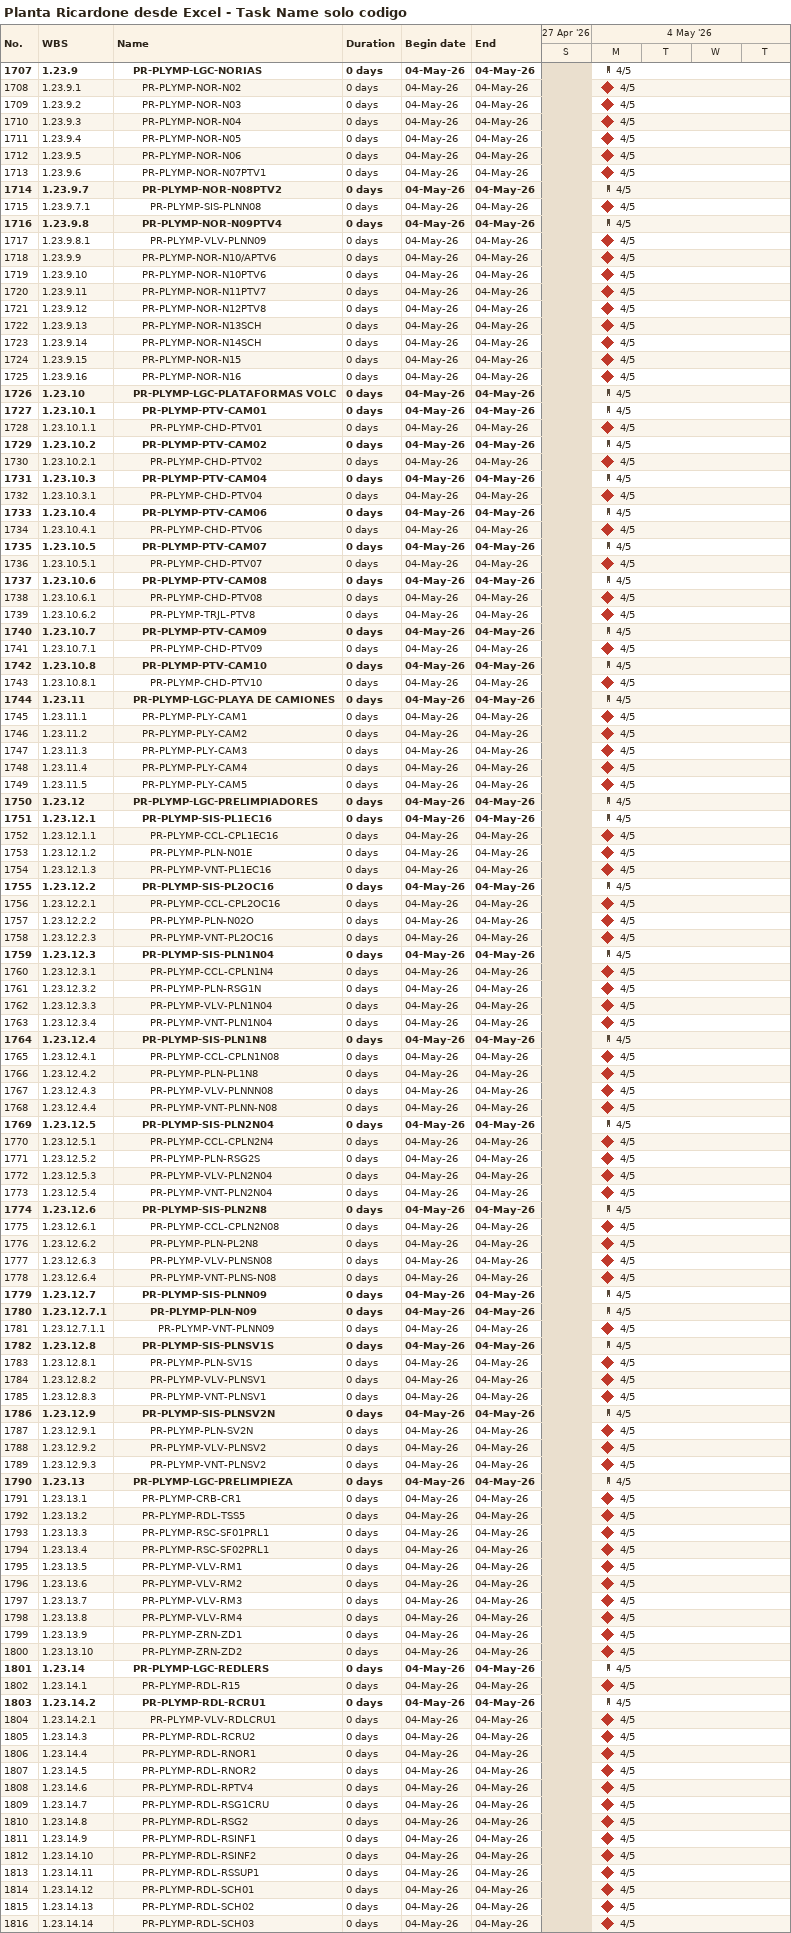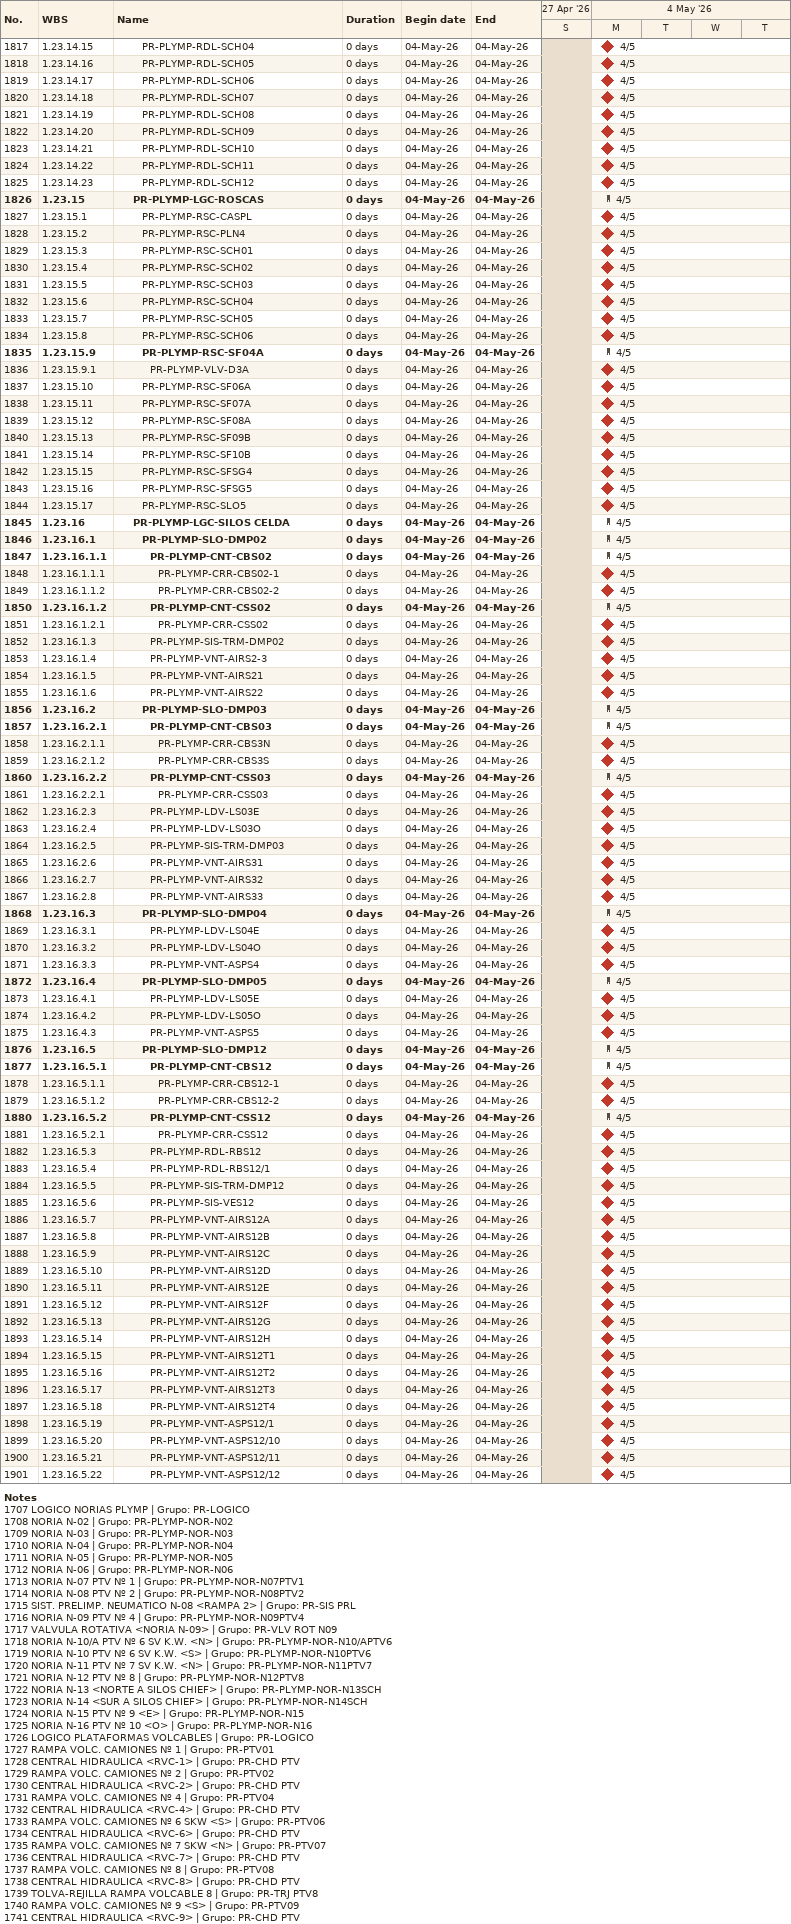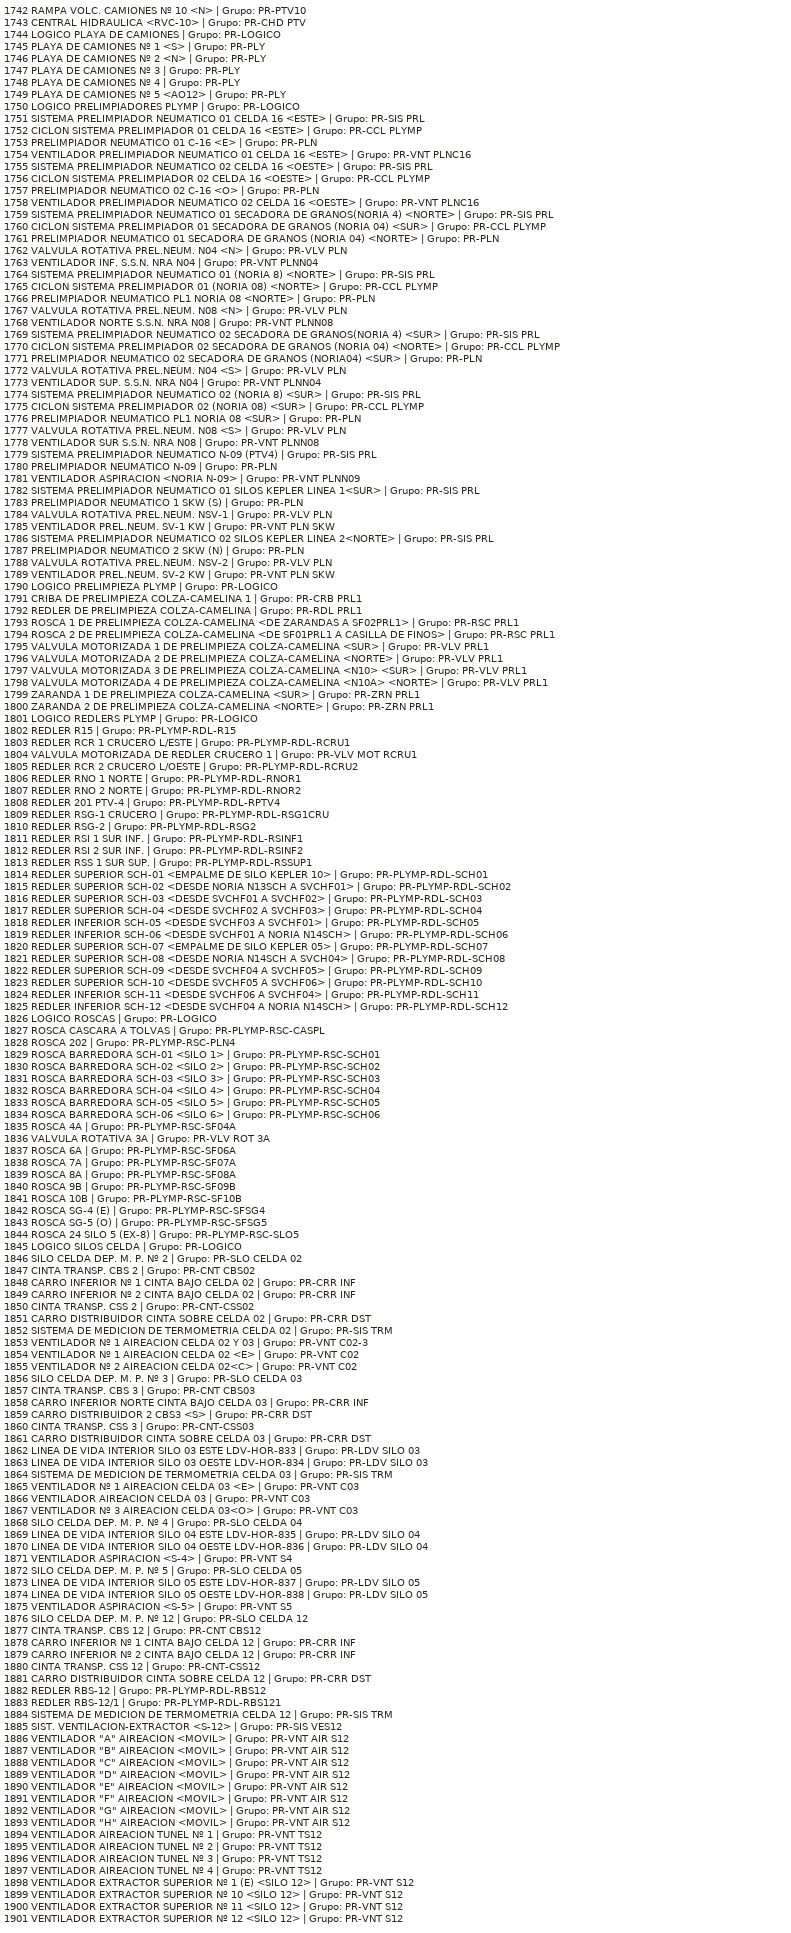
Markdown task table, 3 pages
Planta Ricardone desde Excel - Task Name solo codigo

| ID | WBS | Task | Duration | Start | Finish |
|---|---|---|---|---|---|
| 1707 | 1.23.9 | **PR-PLYMP-LGC-NORIAS** | 0d | 2026-05-04 | 2026-05-04 |
| 1708 | 1.23.9.1 | PR-PLYMP-NOR-N02 | 0d | 2026-05-04 | 2026-05-04 |
| 1709 | 1.23.9.2 | PR-PLYMP-NOR-N03 | 0d | 2026-05-04 | 2026-05-04 |
| 1710 | 1.23.9.3 | PR-PLYMP-NOR-N04 | 0d | 2026-05-04 | 2026-05-04 |
| 1711 | 1.23.9.4 | PR-PLYMP-NOR-N05 | 0d | 2026-05-04 | 2026-05-04 |
| 1712 | 1.23.9.5 | PR-PLYMP-NOR-N06 | 0d | 2026-05-04 | 2026-05-04 |
| 1713 | 1.23.9.6 | PR-PLYMP-NOR-N07PTV1 | 0d | 2026-05-04 | 2026-05-04 |
| 1714 | 1.23.9.7 | **PR-PLYMP-NOR-N08PTV2** | 0d | 2026-05-04 | 2026-05-04 |
| 1715 | 1.23.9.7.1 | PR-PLYMP-SIS-PLNN08 | 0d | 2026-05-04 | 2026-05-04 |
| 1716 | 1.23.9.8 | **PR-PLYMP-NOR-N09PTV4** | 0d | 2026-05-04 | 2026-05-04 |
| 1717 | 1.23.9.8.1 | PR-PLYMP-VLV-PLNN09 | 0d | 2026-05-04 | 2026-05-04 |
| 1718 | 1.23.9.9 | PR-PLYMP-NOR-N10/APTV6 | 0d | 2026-05-04 | 2026-05-04 |
| 1719 | 1.23.9.10 | PR-PLYMP-NOR-N10PTV6 | 0d | 2026-05-04 | 2026-05-04 |
| 1720 | 1.23.9.11 | PR-PLYMP-NOR-N11PTV7 | 0d | 2026-05-04 | 2026-05-04 |
| 1721 | 1.23.9.12 | PR-PLYMP-NOR-N12PTV8 | 0d | 2026-05-04 | 2026-05-04 |
| 1722 | 1.23.9.13 | PR-PLYMP-NOR-N13SCH | 0d | 2026-05-04 | 2026-05-04 |
| 1723 | 1.23.9.14 | PR-PLYMP-NOR-N14SCH | 0d | 2026-05-04 | 2026-05-04 |
| 1724 | 1.23.9.15 | PR-PLYMP-NOR-N15 | 0d | 2026-05-04 | 2026-05-04 |
| 1725 | 1.23.9.16 | PR-PLYMP-NOR-N16 | 0d | 2026-05-04 | 2026-05-04 |
| 1726 | 1.23.10 | **PR-PLYMP-LGC-PLATAFORMAS VOLC** | 0d | 2026-05-04 | 2026-05-04 |
| 1727 | 1.23.10.1 | **PR-PLYMP-PTV-CAM01** | 0d | 2026-05-04 | 2026-05-04 |
| 1728 | 1.23.10.1.1 | PR-PLYMP-CHD-PTV01 | 0d | 2026-05-04 | 2026-05-04 |
| 1729 | 1.23.10.2 | **PR-PLYMP-PTV-CAM02** | 0d | 2026-05-04 | 2026-05-04 |
| 1730 | 1.23.10.2.1 | PR-PLYMP-CHD-PTV02 | 0d | 2026-05-04 | 2026-05-04 |
| 1731 | 1.23.10.3 | **PR-PLYMP-PTV-CAM04** | 0d | 2026-05-04 | 2026-05-04 |
| 1732 | 1.23.10.3.1 | PR-PLYMP-CHD-PTV04 | 0d | 2026-05-04 | 2026-05-04 |
| 1733 | 1.23.10.4 | **PR-PLYMP-PTV-CAM06** | 0d | 2026-05-04 | 2026-05-04 |
| 1734 | 1.23.10.4.1 | PR-PLYMP-CHD-PTV06 | 0d | 2026-05-04 | 2026-05-04 |
| 1735 | 1.23.10.5 | **PR-PLYMP-PTV-CAM07** | 0d | 2026-05-04 | 2026-05-04 |
| 1736 | 1.23.10.5.1 | PR-PLYMP-CHD-PTV07 | 0d | 2026-05-04 | 2026-05-04 |
| 1737 | 1.23.10.6 | **PR-PLYMP-PTV-CAM08** | 0d | 2026-05-04 | 2026-05-04 |
| 1738 | 1.23.10.6.1 | PR-PLYMP-CHD-PTV08 | 0d | 2026-05-04 | 2026-05-04 |
| 1739 | 1.23.10.6.2 | PR-PLYMP-TRJL-PTV8 | 0d | 2026-05-04 | 2026-05-04 |
| 1740 | 1.23.10.7 | **PR-PLYMP-PTV-CAM09** | 0d | 2026-05-04 | 2026-05-04 |
| 1741 | 1.23.10.7.1 | PR-PLYMP-CHD-PTV09 | 0d | 2026-05-04 | 2026-05-04 |
| 1742 | 1.23.10.8 | **PR-PLYMP-PTV-CAM10** | 0d | 2026-05-04 | 2026-05-04 |
| 1743 | 1.23.10.8.1 | PR-PLYMP-CHD-PTV10 | 0d | 2026-05-04 | 2026-05-04 |
| 1744 | 1.23.11 | **PR-PLYMP-LGC-PLAYA DE CAMIONES** | 0d | 2026-05-04 | 2026-05-04 |
| 1745 | 1.23.11.1 | PR-PLYMP-PLY-CAM1 | 0d | 2026-05-04 | 2026-05-04 |
| 1746 | 1.23.11.2 | PR-PLYMP-PLY-CAM2 | 0d | 2026-05-04 | 2026-05-04 |
| 1747 | 1.23.11.3 | PR-PLYMP-PLY-CAM3 | 0d | 2026-05-04 | 2026-05-04 |
| 1748 | 1.23.11.4 | PR-PLYMP-PLY-CAM4 | 0d | 2026-05-04 | 2026-05-04 |
| 1749 | 1.23.11.5 | PR-PLYMP-PLY-CAM5 | 0d | 2026-05-04 | 2026-05-04 |
| 1750 | 1.23.12 | **PR-PLYMP-LGC-PRELIMPIADORES** | 0d | 2026-05-04 | 2026-05-04 |
| 1751 | 1.23.12.1 | **PR-PLYMP-SIS-PL1EC16** | 0d | 2026-05-04 | 2026-05-04 |
| 1752 | 1.23.12.1.1 | PR-PLYMP-CCL-CPL1EC16 | 0d | 2026-05-04 | 2026-05-04 |
| 1753 | 1.23.12.1.2 | PR-PLYMP-PLN-N01E | 0d | 2026-05-04 | 2026-05-04 |
| 1754 | 1.23.12.1.3 | PR-PLYMP-VNT-PL1EC16 | 0d | 2026-05-04 | 2026-05-04 |
| 1755 | 1.23.12.2 | **PR-PLYMP-SIS-PL2OC16** | 0d | 2026-05-04 | 2026-05-04 |
| 1756 | 1.23.12.2.1 | PR-PLYMP-CCL-CPL2OC16 | 0d | 2026-05-04 | 2026-05-04 |
| 1757 | 1.23.12.2.2 | PR-PLYMP-PLN-N02O | 0d | 2026-05-04 | 2026-05-04 |
| 1758 | 1.23.12.2.3 | PR-PLYMP-VNT-PL2OC16 | 0d | 2026-05-04 | 2026-05-04 |
| 1759 | 1.23.12.3 | **PR-PLYMP-SIS-PLN1N04** | 0d | 2026-05-04 | 2026-05-04 |
| 1760 | 1.23.12.3.1 | PR-PLYMP-CCL-CPLN1N4 | 0d | 2026-05-04 | 2026-05-04 |
| 1761 | 1.23.12.3.2 | PR-PLYMP-PLN-RSG1N | 0d | 2026-05-04 | 2026-05-04 |
| 1762 | 1.23.12.3.3 | PR-PLYMP-VLV-PLN1N04 | 0d | 2026-05-04 | 2026-05-04 |
| 1763 | 1.23.12.3.4 | PR-PLYMP-VNT-PLN1N04 | 0d | 2026-05-04 | 2026-05-04 |
| 1764 | 1.23.12.4 | **PR-PLYMP-SIS-PLN1N8** | 0d | 2026-05-04 | 2026-05-04 |
| 1765 | 1.23.12.4.1 | PR-PLYMP-CCL-CPLN1N08 | 0d | 2026-05-04 | 2026-05-04 |
| 1766 | 1.23.12.4.2 | PR-PLYMP-PLN-PL1N8 | 0d | 2026-05-04 | 2026-05-04 |
| 1767 | 1.23.12.4.3 | PR-PLYMP-VLV-PLNNN08 | 0d | 2026-05-04 | 2026-05-04 |
| 1768 | 1.23.12.4.4 | PR-PLYMP-VNT-PLNN-N08 | 0d | 2026-05-04 | 2026-05-04 |
| 1769 | 1.23.12.5 | **PR-PLYMP-SIS-PLN2N04** | 0d | 2026-05-04 | 2026-05-04 |
| 1770 | 1.23.12.5.1 | PR-PLYMP-CCL-CPLN2N4 | 0d | 2026-05-04 | 2026-05-04 |
| 1771 | 1.23.12.5.2 | PR-PLYMP-PLN-RSG2S | 0d | 2026-05-04 | 2026-05-04 |
| 1772 | 1.23.12.5.3 | PR-PLYMP-VLV-PLN2N04 | 0d | 2026-05-04 | 2026-05-04 |
| 1773 | 1.23.12.5.4 | PR-PLYMP-VNT-PLN2N04 | 0d | 2026-05-04 | 2026-05-04 |
| 1774 | 1.23.12.6 | **PR-PLYMP-SIS-PLN2N8** | 0d | 2026-05-04 | 2026-05-04 |
| 1775 | 1.23.12.6.1 | PR-PLYMP-CCL-CPLN2N08 | 0d | 2026-05-04 | 2026-05-04 |
| 1776 | 1.23.12.6.2 | PR-PLYMP-PLN-PL2N8 | 0d | 2026-05-04 | 2026-05-04 |
| 1777 | 1.23.12.6.3 | PR-PLYMP-VLV-PLNSN08 | 0d | 2026-05-04 | 2026-05-04 |
| 1778 | 1.23.12.6.4 | PR-PLYMP-VNT-PLNS-N08 | 0d | 2026-05-04 | 2026-05-04 |
| 1779 | 1.23.12.7 | **PR-PLYMP-SIS-PLNN09** | 0d | 2026-05-04 | 2026-05-04 |
| 1780 | 1.23.12.7.1 | **PR-PLYMP-PLN-N09** | 0d | 2026-05-04 | 2026-05-04 |
| 1781 | 1.23.12.7.1.1 | PR-PLYMP-VNT-PLNN09 | 0d | 2026-05-04 | 2026-05-04 |
| 1782 | 1.23.12.8 | **PR-PLYMP-SIS-PLNSV1S** | 0d | 2026-05-04 | 2026-05-04 |
| 1783 | 1.23.12.8.1 | PR-PLYMP-PLN-SV1S | 0d | 2026-05-04 | 2026-05-04 |
| 1784 | 1.23.12.8.2 | PR-PLYMP-VLV-PLNSV1 | 0d | 2026-05-04 | 2026-05-04 |
| 1785 | 1.23.12.8.3 | PR-PLYMP-VNT-PLNSV1 | 0d | 2026-05-04 | 2026-05-04 |
| 1786 | 1.23.12.9 | **PR-PLYMP-SIS-PLNSV2N** | 0d | 2026-05-04 | 2026-05-04 |
| 1787 | 1.23.12.9.1 | PR-PLYMP-PLN-SV2N | 0d | 2026-05-04 | 2026-05-04 |
| 1788 | 1.23.12.9.2 | PR-PLYMP-VLV-PLNSV2 | 0d | 2026-05-04 | 2026-05-04 |
| 1789 | 1.23.12.9.3 | PR-PLYMP-VNT-PLNSV2 | 0d | 2026-05-04 | 2026-05-04 |
| 1790 | 1.23.13 | **PR-PLYMP-LGC-PRELIMPIEZA** | 0d | 2026-05-04 | 2026-05-04 |
| 1791 | 1.23.13.1 | PR-PLYMP-CRB-CR1 | 0d | 2026-05-04 | 2026-05-04 |
| 1792 | 1.23.13.2 | PR-PLYMP-RDL-TSS5 | 0d | 2026-05-04 | 2026-05-04 |
| 1793 | 1.23.13.3 | PR-PLYMP-RSC-SF01PRL1 | 0d | 2026-05-04 | 2026-05-04 |
| 1794 | 1.23.13.4 | PR-PLYMP-RSC-SF02PRL1 | 0d | 2026-05-04 | 2026-05-04 |
| 1795 | 1.23.13.5 | PR-PLYMP-VLV-RM1 | 0d | 2026-05-04 | 2026-05-04 |
| 1796 | 1.23.13.6 | PR-PLYMP-VLV-RM2 | 0d | 2026-05-04 | 2026-05-04 |
| 1797 | 1.23.13.7 | PR-PLYMP-VLV-RM3 | 0d | 2026-05-04 | 2026-05-04 |
| 1798 | 1.23.13.8 | PR-PLYMP-VLV-RM4 | 0d | 2026-05-04 | 2026-05-04 |
| 1799 | 1.23.13.9 | PR-PLYMP-ZRN-ZD1 | 0d | 2026-05-04 | 2026-05-04 |
| 1800 | 1.23.13.10 | PR-PLYMP-ZRN-ZD2 | 0d | 2026-05-04 | 2026-05-04 |
| 1801 | 1.23.14 | **PR-PLYMP-LGC-REDLERS** | 0d | 2026-05-04 | 2026-05-04 |
| 1802 | 1.23.14.1 | PR-PLYMP-RDL-R15 | 0d | 2026-05-04 | 2026-05-04 |
| 1803 | 1.23.14.2 | **PR-PLYMP-RDL-RCRU1** | 0d | 2026-05-04 | 2026-05-04 |
| 1804 | 1.23.14.2.1 | PR-PLYMP-VLV-RDLCRU1 | 0d | 2026-05-04 | 2026-05-04 |
| 1805 | 1.23.14.3 | PR-PLYMP-RDL-RCRU2 | 0d | 2026-05-04 | 2026-05-04 |
| 1806 | 1.23.14.4 | PR-PLYMP-RDL-RNOR1 | 0d | 2026-05-04 | 2026-05-04 |
| 1807 | 1.23.14.5 | PR-PLYMP-RDL-RNOR2 | 0d | 2026-05-04 | 2026-05-04 |
| 1808 | 1.23.14.6 | PR-PLYMP-RDL-RPTV4 | 0d | 2026-05-04 | 2026-05-04 |
| 1809 | 1.23.14.7 | PR-PLYMP-RDL-RSG1CRU | 0d | 2026-05-04 | 2026-05-04 |
| 1810 | 1.23.14.8 | PR-PLYMP-RDL-RSG2 | 0d | 2026-05-04 | 2026-05-04 |
| 1811 | 1.23.14.9 | PR-PLYMP-RDL-RSINF1 | 0d | 2026-05-04 | 2026-05-04 |
| 1812 | 1.23.14.10 | PR-PLYMP-RDL-RSINF2 | 0d | 2026-05-04 | 2026-05-04 |
| 1813 | 1.23.14.11 | PR-PLYMP-RDL-RSSUP1 | 0d | 2026-05-04 | 2026-05-04 |
| 1814 | 1.23.14.12 | PR-PLYMP-RDL-SCH01 | 0d | 2026-05-04 | 2026-05-04 |
| 1815 | 1.23.14.13 | PR-PLYMP-RDL-SCH02 | 0d | 2026-05-04 | 2026-05-04 |
| 1816 | 1.23.14.14 | PR-PLYMP-RDL-SCH03 | 0d | 2026-05-04 | 2026-05-04 |
| 1817 | 1.23.14.15 | PR-PLYMP-RDL-SCH04 | 0d | 2026-05-04 | 2026-05-04 |
| 1818 | 1.23.14.16 | PR-PLYMP-RDL-SCH05 | 0d | 2026-05-04 | 2026-05-04 |
| 1819 | 1.23.14.17 | PR-PLYMP-RDL-SCH06 | 0d | 2026-05-04 | 2026-05-04 |
| 1820 | 1.23.14.18 | PR-PLYMP-RDL-SCH07 | 0d | 2026-05-04 | 2026-05-04 |
| 1821 | 1.23.14.19 | PR-PLYMP-RDL-SCH08 | 0d | 2026-05-04 | 2026-05-04 |
| 1822 | 1.23.14.20 | PR-PLYMP-RDL-SCH09 | 0d | 2026-05-04 | 2026-05-04 |
| 1823 | 1.23.14.21 | PR-PLYMP-RDL-SCH10 | 0d | 2026-05-04 | 2026-05-04 |
| 1824 | 1.23.14.22 | PR-PLYMP-RDL-SCH11 | 0d | 2026-05-04 | 2026-05-04 |
| 1825 | 1.23.14.23 | PR-PLYMP-RDL-SCH12 | 0d | 2026-05-04 | 2026-05-04 |
| 1826 | 1.23.15 | **PR-PLYMP-LGC-ROSCAS** | 0d | 2026-05-04 | 2026-05-04 |
| 1827 | 1.23.15.1 | PR-PLYMP-RSC-CASPL | 0d | 2026-05-04 | 2026-05-04 |
| 1828 | 1.23.15.2 | PR-PLYMP-RSC-PLN4 | 0d | 2026-05-04 | 2026-05-04 |
| 1829 | 1.23.15.3 | PR-PLYMP-RSC-SCH01 | 0d | 2026-05-04 | 2026-05-04 |
| 1830 | 1.23.15.4 | PR-PLYMP-RSC-SCH02 | 0d | 2026-05-04 | 2026-05-04 |
| 1831 | 1.23.15.5 | PR-PLYMP-RSC-SCH03 | 0d | 2026-05-04 | 2026-05-04 |
| 1832 | 1.23.15.6 | PR-PLYMP-RSC-SCH04 | 0d | 2026-05-04 | 2026-05-04 |
| 1833 | 1.23.15.7 | PR-PLYMP-RSC-SCH05 | 0d | 2026-05-04 | 2026-05-04 |
| 1834 | 1.23.15.8 | PR-PLYMP-RSC-SCH06 | 0d | 2026-05-04 | 2026-05-04 |
| 1835 | 1.23.15.9 | **PR-PLYMP-RSC-SF04A** | 0d | 2026-05-04 | 2026-05-04 |
| 1836 | 1.23.15.9.1 | PR-PLYMP-VLV-D3A | 0d | 2026-05-04 | 2026-05-04 |
| 1837 | 1.23.15.10 | PR-PLYMP-RSC-SF06A | 0d | 2026-05-04 | 2026-05-04 |
| 1838 | 1.23.15.11 | PR-PLYMP-RSC-SF07A | 0d | 2026-05-04 | 2026-05-04 |
| 1839 | 1.23.15.12 | PR-PLYMP-RSC-SF08A | 0d | 2026-05-04 | 2026-05-04 |
| 1840 | 1.23.15.13 | PR-PLYMP-RSC-SF09B | 0d | 2026-05-04 | 2026-05-04 |
| 1841 | 1.23.15.14 | PR-PLYMP-RSC-SF10B | 0d | 2026-05-04 | 2026-05-04 |
| 1842 | 1.23.15.15 | PR-PLYMP-RSC-SFSG4 | 0d | 2026-05-04 | 2026-05-04 |
| 1843 | 1.23.15.16 | PR-PLYMP-RSC-SFSG5 | 0d | 2026-05-04 | 2026-05-04 |
| 1844 | 1.23.15.17 | PR-PLYMP-RSC-SLO5 | 0d | 2026-05-04 | 2026-05-04 |
| 1845 | 1.23.16 | **PR-PLYMP-LGC-SILOS CELDA** | 0d | 2026-05-04 | 2026-05-04 |
| 1846 | 1.23.16.1 | **PR-PLYMP-SLO-DMP02** | 0d | 2026-05-04 | 2026-05-04 |
| 1847 | 1.23.16.1.1 | **PR-PLYMP-CNT-CBS02** | 0d | 2026-05-04 | 2026-05-04 |
| 1848 | 1.23.16.1.1.1 | PR-PLYMP-CRR-CBS02-1 | 0d | 2026-05-04 | 2026-05-04 |
| 1849 | 1.23.16.1.1.2 | PR-PLYMP-CRR-CBS02-2 | 0d | 2026-05-04 | 2026-05-04 |
| 1850 | 1.23.16.1.2 | **PR-PLYMP-CNT-CSS02** | 0d | 2026-05-04 | 2026-05-04 |
| 1851 | 1.23.16.1.2.1 | PR-PLYMP-CRR-CSS02 | 0d | 2026-05-04 | 2026-05-04 |
| 1852 | 1.23.16.1.3 | PR-PLYMP-SIS-TRM-DMP02 | 0d | 2026-05-04 | 2026-05-04 |
| 1853 | 1.23.16.1.4 | PR-PLYMP-VNT-AIRS2-3 | 0d | 2026-05-04 | 2026-05-04 |
| 1854 | 1.23.16.1.5 | PR-PLYMP-VNT-AIRS21 | 0d | 2026-05-04 | 2026-05-04 |
| 1855 | 1.23.16.1.6 | PR-PLYMP-VNT-AIRS22 | 0d | 2026-05-04 | 2026-05-04 |
| 1856 | 1.23.16.2 | **PR-PLYMP-SLO-DMP03** | 0d | 2026-05-04 | 2026-05-04 |
| 1857 | 1.23.16.2.1 | **PR-PLYMP-CNT-CBS03** | 0d | 2026-05-04 | 2026-05-04 |
| 1858 | 1.23.16.2.1.1 | PR-PLYMP-CRR-CBS3N | 0d | 2026-05-04 | 2026-05-04 |
| 1859 | 1.23.16.2.1.2 | PR-PLYMP-CRR-CBS3S | 0d | 2026-05-04 | 2026-05-04 |
| 1860 | 1.23.16.2.2 | **PR-PLYMP-CNT-CSS03** | 0d | 2026-05-04 | 2026-05-04 |
| 1861 | 1.23.16.2.2.1 | PR-PLYMP-CRR-CSS03 | 0d | 2026-05-04 | 2026-05-04 |
| 1862 | 1.23.16.2.3 | PR-PLYMP-LDV-LS03E | 0d | 2026-05-04 | 2026-05-04 |
| 1863 | 1.23.16.2.4 | PR-PLYMP-LDV-LS03O | 0d | 2026-05-04 | 2026-05-04 |
| 1864 | 1.23.16.2.5 | PR-PLYMP-SIS-TRM-DMP03 | 0d | 2026-05-04 | 2026-05-04 |
| 1865 | 1.23.16.2.6 | PR-PLYMP-VNT-AIRS31 | 0d | 2026-05-04 | 2026-05-04 |
| 1866 | 1.23.16.2.7 | PR-PLYMP-VNT-AIRS32 | 0d | 2026-05-04 | 2026-05-04 |
| 1867 | 1.23.16.2.8 | PR-PLYMP-VNT-AIRS33 | 0d | 2026-05-04 | 2026-05-04 |
| 1868 | 1.23.16.3 | **PR-PLYMP-SLO-DMP04** | 0d | 2026-05-04 | 2026-05-04 |
| 1869 | 1.23.16.3.1 | PR-PLYMP-LDV-LS04E | 0d | 2026-05-04 | 2026-05-04 |
| 1870 | 1.23.16.3.2 | PR-PLYMP-LDV-LS04O | 0d | 2026-05-04 | 2026-05-04 |
| 1871 | 1.23.16.3.3 | PR-PLYMP-VNT-ASPS4 | 0d | 2026-05-04 | 2026-05-04 |
| 1872 | 1.23.16.4 | **PR-PLYMP-SLO-DMP05** | 0d | 2026-05-04 | 2026-05-04 |
| 1873 | 1.23.16.4.1 | PR-PLYMP-LDV-LS05E | 0d | 2026-05-04 | 2026-05-04 |
| 1874 | 1.23.16.4.2 | PR-PLYMP-LDV-LS05O | 0d | 2026-05-04 | 2026-05-04 |
| 1875 | 1.23.16.4.3 | PR-PLYMP-VNT-ASPS5 | 0d | 2026-05-04 | 2026-05-04 |
| 1876 | 1.23.16.5 | **PR-PLYMP-SLO-DMP12** | 0d | 2026-05-04 | 2026-05-04 |
| 1877 | 1.23.16.5.1 | **PR-PLYMP-CNT-CBS12** | 0d | 2026-05-04 | 2026-05-04 |
| 1878 | 1.23.16.5.1.1 | PR-PLYMP-CRR-CBS12-1 | 0d | 2026-05-04 | 2026-05-04 |
| 1879 | 1.23.16.5.1.2 | PR-PLYMP-CRR-CBS12-2 | 0d | 2026-05-04 | 2026-05-04 |
| 1880 | 1.23.16.5.2 | **PR-PLYMP-CNT-CSS12** | 0d | 2026-05-04 | 2026-05-04 |
| 1881 | 1.23.16.5.2.1 | PR-PLYMP-CRR-CSS12 | 0d | 2026-05-04 | 2026-05-04 |
| 1882 | 1.23.16.5.3 | PR-PLYMP-RDL-RBS12 | 0d | 2026-05-04 | 2026-05-04 |
| 1883 | 1.23.16.5.4 | PR-PLYMP-RDL-RBS12/1 | 0d | 2026-05-04 | 2026-05-04 |
| 1884 | 1.23.16.5.5 | PR-PLYMP-SIS-TRM-DMP12 | 0d | 2026-05-04 | 2026-05-04 |
| 1885 | 1.23.16.5.6 | PR-PLYMP-SIS-VES12 | 0d | 2026-05-04 | 2026-05-04 |
| 1886 | 1.23.16.5.7 | PR-PLYMP-VNT-AIRS12A | 0d | 2026-05-04 | 2026-05-04 |
| 1887 | 1.23.16.5.8 | PR-PLYMP-VNT-AIRS12B | 0d | 2026-05-04 | 2026-05-04 |
| 1888 | 1.23.16.5.9 | PR-PLYMP-VNT-AIRS12C | 0d | 2026-05-04 | 2026-05-04 |
| 1889 | 1.23.16.5.10 | PR-PLYMP-VNT-AIRS12D | 0d | 2026-05-04 | 2026-05-04 |
| 1890 | 1.23.16.5.11 | PR-PLYMP-VNT-AIRS12E | 0d | 2026-05-04 | 2026-05-04 |
| 1891 | 1.23.16.5.12 | PR-PLYMP-VNT-AIRS12F | 0d | 2026-05-04 | 2026-05-04 |
| 1892 | 1.23.16.5.13 | PR-PLYMP-VNT-AIRS12G | 0d | 2026-05-04 | 2026-05-04 |
| 1893 | 1.23.16.5.14 | PR-PLYMP-VNT-AIRS12H | 0d | 2026-05-04 | 2026-05-04 |
| 1894 | 1.23.16.5.15 | PR-PLYMP-VNT-AIRS12T1 | 0d | 2026-05-04 | 2026-05-04 |
| 1895 | 1.23.16.5.16 | PR-PLYMP-VNT-AIRS12T2 | 0d | 2026-05-04 | 2026-05-04 |
| 1896 | 1.23.16.5.17 | PR-PLYMP-VNT-AIRS12T3 | 0d | 2026-05-04 | 2026-05-04 |
| 1897 | 1.23.16.5.18 | PR-PLYMP-VNT-AIRS12T4 | 0d | 2026-05-04 | 2026-05-04 |
| 1898 | 1.23.16.5.19 | PR-PLYMP-VNT-ASPS12/1 | 0d | 2026-05-04 | 2026-05-04 |
| 1899 | 1.23.16.5.20 | PR-PLYMP-VNT-ASPS12/10 | 0d | 2026-05-04 | 2026-05-04 |
| 1900 | 1.23.16.5.21 | PR-PLYMP-VNT-ASPS12/11 | 0d | 2026-05-04 | 2026-05-04 |
| 1901 | 1.23.16.5.22 | PR-PLYMP-VNT-ASPS12/12 | 0d | 2026-05-04 | 2026-05-04 |

Notes
- 1707: LOGICO NORIAS PLYMP | Grupo: PR-LOGICO
- 1708: NORIA N-02 | Grupo: PR-PLYMP-NOR-N02
- 1709: NORIA N-03 | Grupo: PR-PLYMP-NOR-N03
- 1710: NORIA N-04 | Grupo: PR-PLYMP-NOR-N04
- 1711: NORIA N-05 | Grupo: PR-PLYMP-NOR-N05
- 1712: NORIA N-06 | Grupo: PR-PLYMP-NOR-N06
- 1713: NORIA N-07 PTV Nº 1 | Grupo: PR-PLYMP-NOR-N07PTV1
- 1714: NORIA N-08 PTV Nº 2 | Grupo: PR-PLYMP-NOR-N08PTV2
- 1715: SIST. PRELIMP. NEUMATICO N-08 <RAMPA 2> | Grupo: PR-SIS PRL
- 1716: NORIA N-09 PTV Nº 4 | Grupo: PR-PLYMP-NOR-N09PTV4
- 1717: VALVULA ROTATIVA <NORIA N-09> | Grupo: PR-VLV ROT N09
- 1718: NORIA N-10/A PTV Nº 6 SV K.W. <N> | Grupo: PR-PLYMP-NOR-N10/APTV6
- 1719: NORIA N-10 PTV Nº 6 SV K.W. <S> | Grupo: PR-PLYMP-NOR-N10PTV6
- 1720: NORIA N-11 PTV Nº 7 SV K.W. <N> | Grupo: PR-PLYMP-NOR-N11PTV7
- 1721: NORIA N-12 PTV Nº 8 | Grupo: PR-PLYMP-NOR-N12PTV8
- 1722: NORIA N-13 <NORTE A SILOS CHIEF> | Grupo: PR-PLYMP-NOR-N13SCH
- 1723: NORIA N-14 <SUR A SILOS CHIEF> | Grupo: PR-PLYMP-NOR-N14SCH
- 1724: NORIA N-15 PTV Nº 9 <E> | Grupo: PR-PLYMP-NOR-N15
- 1725: NORIA N-16 PTV Nº 10 <O> | Grupo: PR-PLYMP-NOR-N16
- 1726: LOGICO PLATAFORMAS VOLCABLES | Grupo: PR-LOGICO
- 1727: RAMPA VOLC. CAMIONES Nº 1 | Grupo: PR-PTV01
- 1728: CENTRAL HIDRAULICA <RVC-1> | Grupo: PR-CHD PTV
- 1729: RAMPA VOLC. CAMIONES Nº 2 | Grupo: PR-PTV02
- 1730: CENTRAL HIDRAULICA <RVC-2> | Grupo: PR-CHD PTV
- 1731: RAMPA VOLC. CAMIONES Nº 4 | Grupo: PR-PTV04
- 1732: CENTRAL HIDRAULICA <RVC-4> | Grupo: PR-CHD PTV
- 1733: RAMPA VOLC. CAMIONES Nº 6 SKW <S> | Grupo: PR-PTV06
- 1734: CENTRAL HIDRAULICA <RVC-6> | Grupo: PR-CHD PTV
- 1735: RAMPA VOLC. CAMIONES Nº 7 SKW <N> | Grupo: PR-PTV07
- 1736: CENTRAL HIDRAULICA <RVC-7> | Grupo: PR-CHD PTV
- 1737: RAMPA VOLC. CAMIONES Nº 8 | Grupo: PR-PTV08
- 1738: CENTRAL HIDRAULICA <RVC-8> | Grupo: PR-CHD PTV
- 1739: TOLVA-REJILLA RAMPA VOLCABLE 8 | Grupo: PR-TRJ PTV8
- 1740: RAMPA VOLC. CAMIONES Nº 9 <S> | Grupo: PR-PTV09
- 1741: CENTRAL HIDRAULICA <RVC-9> | Grupo: PR-CHD PTV
- 1742: RAMPA VOLC. CAMIONES Nº 10 <N> | Grupo: PR-PTV10
- 1743: CENTRAL HIDRAULICA <RVC-10> | Grupo: PR-CHD PTV
- 1744: LOGICO PLAYA DE CAMIONES | Grupo: PR-LOGICO
- 1745: PLAYA DE CAMIONES Nº 1 <S> | Grupo: PR-PLY
- 1746: PLAYA DE CAMIONES Nº 2 <N> | Grupo: PR-PLY
- 1747: PLAYA DE CAMIONES Nº 3 | Grupo: PR-PLY
- 1748: PLAYA DE CAMIONES Nº 4 | Grupo: PR-PLY
- 1749: PLAYA DE CAMIONES Nº 5 <AO12> | Grupo: PR-PLY
- 1750: LOGICO PRELIMPIADORES PLYMP | Grupo: PR-LOGICO
- 1751: SISTEMA PRELIMPIADOR NEUMATICO 01 CELDA 16 <ESTE> | Grupo: PR-SIS PRL
- 1752: CICLON SISTEMA PRELIMPIADOR 01 CELDA 16 <ESTE> | Grupo: PR-CCL PLYMP
- 1753: PRELIMPIADOR NEUMATICO 01 C-16 <E> | Grupo: PR-PLN
- 1754: VENTILADOR PRELIMPIADOR NEUMATICO 01 CELDA 16 <ESTE> | Grupo: PR-VNT PLNC16
- 1755: SISTEMA PRELIMPIADOR NEUMATICO 02 CELDA 16 <OESTE> | Grupo: PR-SIS PRL
- 1756: CICLON SISTEMA PRELIMPIADOR 02 CELDA 16 <OESTE> | Grupo: PR-CCL PLYMP
- 1757: PRELIMPIADOR NEUMATICO 02 C-16 <O> | Grupo: PR-PLN
- 1758: VENTILADOR PRELIMPIADOR NEUMATICO 02 CELDA 16 <OESTE> | Grupo: PR-VNT PLNC16
- 1759: SISTEMA PRELIMPIADOR NEUMATICO 01 SECADORA DE GRANOS(NORIA 4) <NORTE> | Grupo: PR-SIS PRL
- 1760: CICLON SISTEMA PRELIMPIADOR 01 SECADORA DE GRANOS (NORIA 04) <SUR> | Grupo: PR-CCL PLYMP
- 1761: PRELIMPIADOR NEUMATICO 01 SECADORA DE GRANOS (NORIA 04) <NORTE> | Grupo: PR-PLN
- 1762: VALVULA ROTATIVA PREL.NEUM. N04 <N> | Grupo: PR-VLV PLN
- 1763: VENTILADOR INF. S.S.N. NRA N04 | Grupo: PR-VNT PLNN04
- 1764: SISTEMA PRELIMPIADOR NEUMATICO 01 (NORIA 8) <NORTE> | Grupo: PR-SIS PRL
- 1765: CICLON SISTEMA PRELIMPIADOR 01 (NORIA 08) <NORTE> | Grupo: PR-CCL PLYMP
- 1766: PRELIMPIADOR NEUMATICO PL1 NORIA 08 <NORTE> | Grupo: PR-PLN
- 1767: VALVULA ROTATIVA PREL.NEUM. N08 <N> | Grupo: PR-VLV PLN
- 1768: VENTILADOR NORTE S.S.N. NRA N08 | Grupo: PR-VNT PLNN08
- 1769: SISTEMA PRELIMPIADOR NEUMATICO 02 SECADORA DE GRANOS(NORIA 4) <SUR> | Grupo: PR-SIS PRL
- 1770: CICLON SISTEMA PRELIMPIADOR 02 SECADORA DE GRANOS (NORIA 04) <NORTE> | Grupo: PR-CCL PLYMP
- 1771: PRELIMPIADOR NEUMATICO 02 SECADORA DE GRANOS (NORIA04) <SUR> | Grupo: PR-PLN
- 1772: VALVULA ROTATIVA PREL.NEUM. N04 <S> | Grupo: PR-VLV PLN
- 1773: VENTILADOR SUP. S.S.N. NRA N04 | Grupo: PR-VNT PLNN04
- 1774: SISTEMA PRELIMPIADOR NEUMATICO 02 (NORIA 8) <SUR> | Grupo: PR-SIS PRL
- 1775: CICLON SISTEMA PRELIMPIADOR 02 (NORIA 08) <SUR> | Grupo: PR-CCL PLYMP
- 1776: PRELIMPIADOR NEUMATICO PL1 NORIA 08 <SUR> | Grupo: PR-PLN
- 1777: VALVULA ROTATIVA PREL.NEUM. N08 <S> | Grupo: PR-VLV PLN
- 1778: VENTILADOR SUR S.S.N. NRA N08 | Grupo: PR-VNT PLNN08
- 1779: SISTEMA PRELIMPIADOR NEUMATICO N-09 (PTV4) | Grupo: PR-SIS PRL
- 1780: PRELIMPIADOR NEUMATICO N-09 | Grupo: PR-PLN
- 1781: VENTILADOR ASPIRACION <NORIA N-09> | Grupo: PR-VNT PLNN09
- 1782: SISTEMA PRELIMPIADOR NEUMATICO 01 SILOS KEPLER LINEA 1<SUR> | Grupo: PR-SIS PRL
- 1783: PRELIMPIADOR NEUMATICO 1 SKW (S) | Grupo: PR-PLN
- 1784: VALVULA ROTATIVA PREL.NEUM. NSV-1 | Grupo: PR-VLV PLN
- 1785: VENTILADOR PREL.NEUM. SV-1 KW | Grupo: PR-VNT PLN SKW
- 1786: SISTEMA PRELIMPIADOR NEUMATICO 02 SILOS KEPLER LINEA 2<NORTE> | Grupo: PR-SIS PRL
- 1787: PRELIMPIADOR NEUMATICO 2 SKW (N) | Grupo: PR-PLN
- 1788: VALVULA ROTATIVA PREL.NEUM. NSV-2 | Grupo: PR-VLV PLN
- 1789: VENTILADOR PREL.NEUM. SV-2 KW | Grupo: PR-VNT PLN SKW
- 1790: LOGICO PRELIMPIEZA PLYMP | Grupo: PR-LOGICO
- 1791: CRIBA DE PRELIMPIEZA COLZA-CAMELINA 1 | Grupo: PR-CRB PRL1
- 1792: REDLER DE PRELIMPIEZA COLZA-CAMELINA | Grupo: PR-RDL PRL1
- 1793: ROSCA 1 DE PRELIMPIEZA COLZA-CAMELINA <DE ZARANDAS A SF02PRL1> | Grupo: PR-RSC PRL1
- 1794: ROSCA 2 DE PRELIMPIEZA COLZA-CAMELINA <DE SF01PRL1 A CASILLA DE FINOS> | Grupo: PR-RSC PRL1
- 1795: VALVULA MOTORIZADA 1 DE PRELIMPIEZA COLZA-CAMELINA <SUR> | Grupo: PR-VLV PRL1
- 1796: VALVULA MOTORIZADA 2 DE PRELIMPIEZA COLZA-CAMELINA <NORTE> | Grupo: PR-VLV PRL1
- 1797: VALVULA MOTORIZADA 3 DE PRELIMPIEZA COLZA-CAMELINA <N10> <SUR> | Grupo: PR-VLV PRL1
- 1798: VALVULA MOTORIZADA 4 DE PRELIMPIEZA COLZA-CAMELINA <N10A> <NORTE> | Grupo: PR-VLV PRL1
- 1799: ZARANDA 1 DE PRELIMPIEZA COLZA-CAMELINA <SUR> | Grupo: PR-ZRN PRL1
- 1800: ZARANDA 2 DE PRELIMPIEZA COLZA-CAMELINA <NORTE> | Grupo: PR-ZRN PRL1
- 1801: LOGICO REDLERS PLYMP | Grupo: PR-LOGICO
- 1802: REDLER R15 | Grupo: PR-PLYMP-RDL-R15
- 1803: REDLER RCR 1 CRUCERO L/ESTE | Grupo: PR-PLYMP-RDL-RCRU1
- 1804: VALVULA MOTORIZADA DE REDLER CRUCERO 1 | Grupo: PR-VLV MOT RCRU1
- 1805: REDLER RCR 2 CRUCERO L/OESTE | Grupo: PR-PLYMP-RDL-RCRU2
- 1806: REDLER RNO 1 NORTE | Grupo: PR-PLYMP-RDL-RNOR1
- 1807: REDLER RNO 2 NORTE | Grupo: PR-PLYMP-RDL-RNOR2
- 1808: REDLER 201 PTV-4 | Grupo: PR-PLYMP-RDL-RPTV4
- 1809: REDLER RSG-1 CRUCERO | Grupo: PR-PLYMP-RDL-RSG1CRU
- 1810: REDLER RSG-2 | Grupo: PR-PLYMP-RDL-RSG2
- 1811: REDLER RSI 1 SUR INF. | Grupo: PR-PLYMP-RDL-RSINF1
- 1812: REDLER RSI 2 SUR INF. | Grupo: PR-PLYMP-RDL-RSINF2
- 1813: REDLER RSS 1 SUR SUP. | Grupo: PR-PLYMP-RDL-RSSUP1
- 1814: REDLER SUPERIOR SCH-01 <EMPALME DE SILO KEPLER 10> | Grupo: PR-PLYMP-RDL-SCH01
- 1815: REDLER SUPERIOR SCH-02 <DESDE NORIA N13SCH A SVCHF01> | Grupo: PR-PLYMP-RDL-SCH02
- 1816: REDLER SUPERIOR SCH-03 <DESDE SVCHF01 A SVCHF02> | Grupo: PR-PLYMP-RDL-SCH03
- 1817: REDLER SUPERIOR SCH-04 <DESDE SVCHF02 A SVCHF03> | Grupo: PR-PLYMP-RDL-SCH04
- 1818: REDLER INFERIOR SCH-05 <DESDE SVCHF03 A SVCHF01> | Grupo: PR-PLYMP-RDL-SCH05
- 1819: REDLER INFERIOR SCH-06 <DESDE SVCHF01 A NORIA N14SCH> | Grupo: PR-PLYMP-RDL-SCH06
- 1820: REDLER SUPERIOR SCH-07 <EMPALME DE SILO KEPLER 05> | Grupo: PR-PLYMP-RDL-SCH07
- 1821: REDLER SUPERIOR SCH-08 <DESDE NORIA N14SCH A SVCH04> | Grupo: PR-PLYMP-RDL-SCH08
- 1822: REDLER SUPERIOR SCH-09 <DESDE SVCHF04 A SVCHF05> | Grupo: PR-PLYMP-RDL-SCH09
- 1823: REDLER SUPERIOR SCH-10 <DESDE SVCHF05 A SVCHF06> | Grupo: PR-PLYMP-RDL-SCH10
- 1824: REDLER INFERIOR SCH-11 <DESDE SVCHF06 A SVCHF04> | Grupo: PR-PLYMP-RDL-SCH11
- 1825: REDLER INFERIOR SCH-12 <DESDE SVCHF04 A NORIA N14SCH> | Grupo: PR-PLYMP-RDL-SCH12
- 1826: LOGICO ROSCAS | Grupo: PR-LOGICO
- 1827: ROSCA CASCARA A TOLVAS | Grupo: PR-PLYMP-RSC-CASPL
- 1828: ROSCA 202 | Grupo: PR-PLYMP-RSC-PLN4
- 1829: ROSCA BARREDORA SCH-01 <SILO 1> | Grupo: PR-PLYMP-RSC-SCH01
- 1830: ROSCA BARREDORA SCH-02 <SILO 2> | Grupo: PR-PLYMP-RSC-SCH02
- 1831: ROSCA BARREDORA SCH-03 <SILO 3> | Grupo: PR-PLYMP-RSC-SCH03
- 1832: ROSCA BARREDORA SCH-04 <SILO 4> | Grupo: PR-PLYMP-RSC-SCH04
- 1833: ROSCA BARREDORA SCH-05 <SILO 5> | Grupo: PR-PLYMP-RSC-SCH05
- 1834: ROSCA BARREDORA SCH-06 <SILO 6> | Grupo: PR-PLYMP-RSC-SCH06
- 1835: ROSCA 4A | Grupo: PR-PLYMP-RSC-SF04A
- 1836: VALVULA ROTATIVA 3A | Grupo: PR-VLV ROT 3A
- 1837: ROSCA 6A | Grupo: PR-PLYMP-RSC-SF06A
- 1838: ROSCA 7A | Grupo: PR-PLYMP-RSC-SF07A
- 1839: ROSCA 8A | Grupo: PR-PLYMP-RSC-SF08A
- 1840: ROSCA 9B | Grupo: PR-PLYMP-RSC-SF09B
- 1841: ROSCA 10B | Grupo: PR-PLYMP-RSC-SF10B
- 1842: ROSCA SG-4 (E) | Grupo: PR-PLYMP-RSC-SFSG4
- 1843: ROSCA SG-5 (O) | Grupo: PR-PLYMP-RSC-SFSG5
- 1844: ROSCA 24 SILO 5 (EX-8) | Grupo: PR-PLYMP-RSC-SLO5
- 1845: LOGICO SILOS CELDA | Grupo: PR-LOGICO
- 1846: SILO CELDA DEP. M. P. Nº 2 | Grupo: PR-SLO CELDA 02
- 1847: CINTA TRANSP. CBS 2 | Grupo: PR-CNT CBS02
- 1848: CARRO INFERIOR Nº 1 CINTA BAJO CELDA 02 | Grupo: PR-CRR INF
- 1849: CARRO INFERIOR Nº 2 CINTA BAJO CELDA 02 | Grupo: PR-CRR INF
- 1850: CINTA TRANSP. CSS 2 | Grupo: PR-CNT-CSS02
- 1851: CARRO DISTRIBUIDOR CINTA SOBRE CELDA 02 | Grupo: PR-CRR DST
- 1852: SISTEMA DE MEDICION DE TERMOMETRIA CELDA 02 | Grupo: PR-SIS TRM
- 1853: VENTILADOR Nº 1 AIREACION CELDA 02 Y 03 | Grupo: PR-VNT C02-3
- 1854: VENTILADOR Nº 1 AIREACION CELDA 02 <E> | Grupo: PR-VNT C02
- 1855: VENTILADOR Nº 2 AIREACION CELDA 02<C> | Grupo: PR-VNT C02
- 1856: SILO CELDA DEP. M. P. Nº 3 | Grupo: PR-SLO CELDA 03
- 1857: CINTA TRANSP. CBS 3 | Grupo: PR-CNT CBS03
- 1858: CARRO INFERIOR NORTE CINTA BAJO CELDA 03 | Grupo: PR-CRR INF
- 1859: CARRO DISTRIBUIDOR 2 CBS3 <S> | Grupo: PR-CRR DST
- 1860: CINTA TRANSP. CSS 3 | Grupo: PR-CNT-CSS03
- 1861: CARRO DISTRIBUIDOR CINTA SOBRE CELDA 03 | Grupo: PR-CRR DST
- 1862: LINEA DE VIDA INTERIOR SILO 03 ESTE LDV-HOR-833 | Grupo: PR-LDV SILO 03
- 1863: LINEA DE VIDA INTERIOR SILO 03 OESTE LDV-HOR-834 | Grupo: PR-LDV SILO 03
- 1864: SISTEMA DE MEDICION DE TERMOMETRIA CELDA 03 | Grupo: PR-SIS TRM
- 1865: VENTILADOR Nº 1 AIREACION CELDA 03 <E> | Grupo: PR-VNT C03
- 1866: VENTILADOR AIREACION CELDA 03 | Grupo: PR-VNT C03
- 1867: VENTILADOR Nº 3 AIREACION CELDA 03<O> | Grupo: PR-VNT C03
- 1868: SILO CELDA DEP. M. P. Nº 4 | Grupo: PR-SLO CELDA 04
- 1869: LINEA DE VIDA INTERIOR SILO 04 ESTE LDV-HOR-835 | Grupo: PR-LDV SILO 04
- 1870: LINEA DE VIDA INTERIOR SILO 04 OESTE LDV-HOR-836 | Grupo: PR-LDV SILO 04
- 1871: VENTILADOR ASPIRACION <S-4> | Grupo: PR-VNT S4
- 1872: SILO CELDA DEP. M. P. Nº 5 | Grupo: PR-SLO CELDA 05
- 1873: LINEA DE VIDA INTERIOR SILO 05 ESTE LDV-HOR-837 | Grupo: PR-LDV SILO 05
- 1874: LINEA DE VIDA INTERIOR SILO 05 OESTE LDV-HOR-838 | Grupo: PR-LDV SILO 05
- 1875: VENTILADOR ASPIRACION <S-5> | Grupo: PR-VNT S5
- 1876: SILO CELDA DEP. M. P. Nº 12 | Grupo: PR-SLO CELDA 12
- 1877: CINTA TRANSP. CBS 12 | Grupo: PR-CNT CBS12
- 1878: CARRO INFERIOR Nº 1 CINTA BAJO CELDA 12 | Grupo: PR-CRR INF
- 1879: CARRO INFERIOR Nº 2 CINTA BAJO CELDA 12 | Grupo: PR-CRR INF
- 1880: CINTA TRANSP. CSS 12 | Grupo: PR-CNT-CSS12
- 1881: CARRO DISTRIBUIDOR CINTA SOBRE CELDA 12 | Grupo: PR-CRR DST
- 1882: REDLER RBS-12 | Grupo: PR-PLYMP-RDL-RBS12
- 1883: REDLER RBS-12/1 | Grupo: PR-PLYMP-RDL-RBS121
- 1884: SISTEMA DE MEDICION DE TERMOMETRIA CELDA 12 | Grupo: PR-SIS TRM
- 1885: SIST. VENTILACION-EXTRACTOR <S-12> | Grupo: PR-SIS VES12
- 1886: VENTILADOR "A" AIREACION <MOVIL> | Grupo: PR-VNT AIR S12
- 1887: VENTILADOR "B" AIREACION <MOVIL> | Grupo: PR-VNT AIR S12
- 1888: VENTILADOR "C" AIREACION <MOVIL> | Grupo: PR-VNT AIR S12
- 1889: VENTILADOR "D" AIREACION <MOVIL> | Grupo: PR-VNT AIR S12
- 1890: VENTILADOR "E" AIREACION <MOVIL> | Grupo: PR-VNT AIR S12
- 1891: VENTILADOR "F" AIREACION <MOVIL> | Grupo: PR-VNT AIR S12
- 1892: VENTILADOR "G" AIREACION <MOVIL> | Grupo: PR-VNT AIR S12
- 1893: VENTILADOR "H" AIREACION <MOVIL> | Grupo: PR-VNT AIR S12
- 1894: VENTILADOR AIREACION TUNEL Nº 1 | Grupo: PR-VNT TS12
- 1895: VENTILADOR AIREACION TUNEL Nº 2 | Grupo: PR-VNT TS12
- 1896: VENTILADOR AIREACION TUNEL Nº 3 | Grupo: PR-VNT TS12
- 1897: VENTILADOR AIREACION TUNEL Nº 4 | Grupo: PR-VNT TS12
- 1898: VENTILADOR EXTRACTOR SUPERIOR Nº 1 (E) <SILO 12> | Grupo: PR-VNT S12
- 1899: VENTILADOR EXTRACTOR SUPERIOR Nº 10 <SILO 12> | Grupo: PR-VNT S12
- 1900: VENTILADOR EXTRACTOR SUPERIOR Nº 11 <SILO 12> | Grupo: PR-VNT S12
- 1901: VENTILADOR EXTRACTOR SUPERIOR Nº 12 <SILO 12> | Grupo: PR-VNT S12
